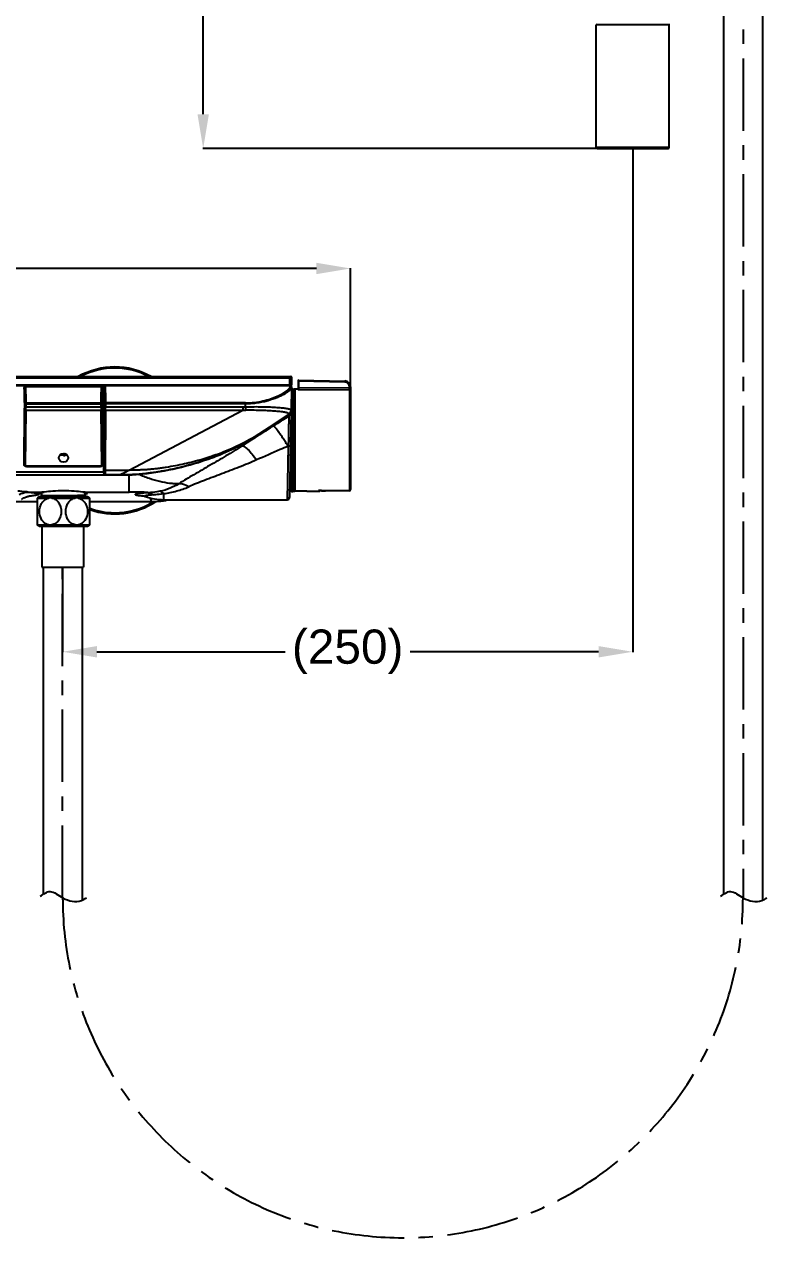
# Model space of a CAD drawing. Header units: millimetres. Extents: x 19741 to 22117, y -10160 to -6800.
# Drawn here: x 20678 to 21004, y -9162 to -8629 of the extents above; entities that cross this region are included whole.
import ezdxf

# ---------------------------------------------------------------- set-up
doc = ezdxf.new("R2010")
doc.units = ezdxf.units.MM
doc.linetypes.add('CENTERX2', pattern=[101.6, 63.5, -12.7, 12.7, -12.7])
doc.layers.add('CENTER', color=1, linetype='CENTERX2')
doc.styles.add('ARIAL', font='arial.ttf')
doc.dimstyles.get("Standard").update_dxf_attribs({"dimtxt": 15, "dimasz": 15, "dimexe": 0.18, "dimexo": 0.0625, "dimgap": 4, "dimtad": 0, "dimdec": 1, "dimdsep": 46, "dimtxsty": 'ARIAL', "dimcen": 0, "dimclrd": 5, "dimclre": 5, "dimclrt": 5, "dimadec": 0, "dimazin": 0, "dimtfac": 1, "dimtdec": 1, "dimtofl": 0, "dimtmove": 0, "dimatfit": 3, "dimfxl": 1, "dimtolj": 1, "dimtzin": 0, "dimarcsym": 0})

# ---------------------------------------------------------------- blocks, each defined once
blk = doc.blocks.new('*D101')
at = {"color": 5, "lineweight": -2, "transparency": 16777216}
for p, q in [((20490.01, -8784.1), (20490.01, -8736.03)), ((20505.01, -8736.21), (20626.22, -8736.21)), ((20806.01, -8736.21), (20664.45, -8736.21)), ((20821.01, -8788.03), (20821.01, -8736.03))]:
    blk.add_line(p, q, dxfattribs=at)
at = {"color": 5, "transparency": 16777216}
for points in [[(20505.01, -8733.71), (20505.01, -8738.71), (20490.01, -8736.21)], [(20806.01, -8733.71), (20806.01, -8738.71), (20821.01, -8736.21)]]:
    blk.add_solid(points, dxfattribs=at)
at = {"layer": 'Defpoints', "color": 0, "transparency": 16777216}
for p in [(20821.01, -8736.21), (20490.01, -8784.16), (20821.01, -8788.09)]:
    blk.add_point(p, dxfattribs=at)
at = {"color": 5, "transparency": 16777216, "insert": (20645.33, -8736.21), "char_height": 15, "attachment_point": 5, "style": 'ARIAL'}
blk.add_mtext('\\A1;331', dxfattribs=at)
blk = doc.blocks.new('*D99')
at = {"color": 5, "lineweight": -2, "transparency": 16777216}
for p, q in [((20944.79, -8683.11), (20944.79, -8904.58)), ((20694.74, -8867.39), (20694.74, -8904.58)), ((20709.74, -8904.4), (20792.32, -8904.4)), ((20929.79, -8904.4), (20847.21, -8904.4))]:
    blk.add_line(p, q, dxfattribs=at)
at = {"color": 5, "transparency": 16777216}
for points in [[(20709.74, -8901.9), (20709.74, -8906.9), (20694.74, -8904.4)], [(20929.79, -8901.9), (20929.79, -8906.9), (20944.79, -8904.4)]]:
    blk.add_solid(points, dxfattribs=at)
at = {"layer": 'Defpoints', "color": 0, "transparency": 16777216}
for p in [(20944.79, -8683.05), (20694.74, -8867.33), (20944.79, -8904.4)]:
    blk.add_point(p, dxfattribs=at)
at = {"color": 5, "transparency": 16777216, "insert": (20819.76, -8904.4), "char_height": 15, "attachment_point": 5, "style": 'ARIAL'}
blk.add_mtext('\\A1;(250)', dxfattribs=at)
blk = doc.blocks.new('*D96')
at = {"color": 5, "lineweight": -2, "transparency": 16777216}
for p, q in [((20929.22, -8005.55), (20756.2, -8005.55)), ((20756.38, -8020.55), (20756.38, -8323.92)), ((20756.38, -8668.55), (20756.38, -8365.18)), ((20929.22, -8683.55), (20756.2, -8683.55))]:
    blk.add_line(p, q, dxfattribs=at)
at = {"color": 5, "transparency": 16777216}
for points in [[(20753.88, -8020.55), (20758.88, -8020.55), (20756.38, -8005.55)], [(20753.88, -8668.55), (20758.88, -8668.55), (20756.38, -8683.55)]]:
    blk.add_solid(points, dxfattribs=at)
at = {"layer": 'Defpoints', "color": 0, "transparency": 16777216}
for p in [(20929.29, -8005.55), (20756.38, -8683.55), (20929.29, -8683.55)]:
    blk.add_point(p, dxfattribs=at)
at = {"color": 5, "transparency": 16777216, "insert": (20756.38, -8344.55), "char_height": 15, "attachment_point": 5, "rotation": 90, "style": 'ARIAL'}
blk.add_mtext('\\A1;678', dxfattribs=at)

msp = doc.modelspace()

# ---------------------------------------------------------------- linework, layer by layer
for p, q in [((20984.65, -8341), (20984.65, -9010.76)), ((21001.65, -8341), (21001.65, -9013.46)), ((20686.24, -8867.33), (20686.24, -9010.76)), ((20703.24, -8867.33), (20703.24, -9013.46))]:
    msp.add_line(p, q)
at = {"linetype": 'Continuous'}
for p, q in [((20928.79, -8683.05), (20928.79, -8629.25)), ((20960.79, -8629.25), (20928.79, -8629.25)), ((20960.79, -8683.05), (20960.79, -8629.25)), ((20928.79, -8683.05), (20960.79, -8683.05)), ((20929.29, -8683.55), (20960.29, -8683.55)), ((20490.01, -8784.16), (20795.21, -8784.16)), ((20490.51, -8783.66), (20794.71, -8783.66)), ((20794.21, -8783.66), (20794.21, -8787.66)), ((20795.21, -8787.36), (20795.21, -8784.16)), ((20798.01, -8785.4), (20798.01, -8789.33)), ((20798.21, -8785.2), (20818.55, -8785.59)), ((20795.21, -8787.36), (20490.01, -8787.36)), ((20794.91, -8787.66), (20490.31, -8787.66)), ((20677.91, -8789.16), (20677.92, -8788.46)), ((20677.92, -8788.46), (20677.92, -8788.46)), ((20677.95, -8789.17), (20677.94, -8789.16)), ((20711.79, -8787.96), (20678.42, -8787.96)), ((20678.42, -8787.96), (20678.42, -8787.97)), ((20678.42, -8787.97), (20711.79, -8787.97)), ((20710.51, -8787.96), (20710.51, -8787.66)), ((20711.79, -8787.96), (20711.79, -8787.97)), ((20712.27, -8789.16), (20712.27, -8789.17)), ((20712.29, -8788.46), (20712.3, -8789.16)), ((20712.29, -8788.46), (20712.29, -8788.46)), ((20712.43, -8789.16), (20712.3, -8789.16)), ((20712.3, -8789.16), (20712.3, -8789.16)), ((20712.3, -8789.16), (20712.3, -8789.16)), ((20712.43, -8790.16), (20712.36, -8790.16)), ((20712.36, -8820.42), (20712.36, -8790.16)), ((20712.43, -8790.16), (20712.43, -8789.16)), ((20712.43, -8789.66), (20712.86, -8789.66)), ((20712.43, -8790.16), (20712.86, -8790.16)), ((20712.86, -8825.66), (20712.86, -8787.66)), ((20712.86, -8825.92), (20712.86, -8788.15)), ((20794.6, -8787.66), (20794.59, -8788)), ((20795.11, -8787.66), (20794.91, -8787.66)), ((20795.1, -8788.16), (20794.91, -8798.76)), ((20795.1, -8788.16), (20795.11, -8787.66)), ((20795.11, -8789.36), (20795.11, -8833.96)), ((20795.31, -8789.16), (20795.71, -8789.16)), ((20795.31, -8789.16), (20795.31, -8834.16)), ((20795.71, -8789.16), (20795.71, -8834.16)), ((20795.91, -8789.36), (20795.91, -8833.96)), ((20796.01, -8833.49), (20796.01, -8789.68)), ((20798.01, -8789.19), (20796.51, -8789.18)), ((20796.51, -8789.18), (20796.51, -8833.99)), ((20798.01, -8785.7), (20798.21, -8785.7)), ((20798.21, -8788.42), (20798.01, -8788.42)), ((20818.55, -8786.09), (20798.21, -8785.7)), ((20798.21, -8785.7), (20798.21, -8788.42)), ((20798.21, -8788.42), (20820.51, -8788.64)), ((20798.21, -8788.42), (20798.21, -8789.41)), ((20820.51, -8789.63), (20798.21, -8789.41)), ((20821.01, -8788.09), (20820.51, -8788.09)), ((20820.51, -8788.64), (20820.51, -8788.09)), ((20820.51, -8788.64), (20821.01, -8788.64)), ((20820.51, -8789.63), (20820.51, -8833.74)), ((20821.01, -8788.09), (20821.01, -8833.24)), ((20678.09, -8796.95), (20678.09, -8795.61)), ((20678.59, -8795.18), (20711.62, -8795.18)), ((20678.59, -8795.18), (20678.59, -8796.95)), ((20678.59, -8795.62), (20711.62, -8795.62)), ((20711.62, -8796.95), (20711.62, -8795.18)), ((20712.12, -8795.61), (20712.12, -8796.95)), ((20712.35, -8792.25), (20712.85, -8792.23)), ((20712.36, -8791.16), (20712.86, -8791.16)), ((20712.86, -8791.26), (20712.36, -8791.26)), ((20712.36, -8791.86), (20712.86, -8791.84)), ((20712.36, -8792.2), (20712.86, -8792.18)), ((20712.86, -8792.28), (20712.36, -8792.3)), ((20712.36, -8792.66), (20712.86, -8792.66)), ((20712.86, -8793.92), (20712.36, -8793.92)), ((20712.86, -8794.66), (20712.36, -8794.66)), ((20713.06, -8796.95), (20713.05, -8795.61)), ((20774.97, -8795.18), (20713.55, -8795.18)), ((20713.55, -8795.18), (20713.55, -8795.61)), ((20774.97, -8795.62), (20713.55, -8795.62)), ((20713.55, -8795.62), (20713.56, -8796.95)), ((20774.95, -8796.93), (20774.97, -8795.62)), ((20774.97, -8795.18), (20774.97, -8795.62)), ((20795.91, -8791.16), (20796.01, -8791.16)), ((20677.85, -8822.28), (20678.08, -8798.03)), ((20678.58, -8798.41), (20678.35, -8822.65)), ((20678.58, -8798.41), (20711.63, -8798.41)), ((20678.59, -8796.95), (20711.62, -8796.95)), ((20711.86, -8822.65), (20711.63, -8798.41)), ((20712.13, -8798.03), (20712.36, -8822.28)), ((20712.87, -8824.27), (20713.05, -8798.03)), ((20713.55, -8798.41), (20713.37, -8824.64)), ((20713.55, -8798.41), (20713.56, -8796.95)), ((20713.55, -8798.41), (20773.83, -8798.41)), ((20713.56, -8796.95), (20773.83, -8796.95)), ((20723.96, -8824.64), (20773.83, -8798.41)), ((20773.83, -8796.95), (20773.83, -8798.41)), ((20774.95, -8796.93), (20775.01, -8798.43)), ((20793.98, -8800.07), (20778.76, -8810.19)), ((20793.97, -8800.47), (20778.76, -8810.19)), ((20778.76, -8810.19), (20793.97, -8800.47)), ((20793.96, -8801.05), (20793.97, -8800.47)), ((20793.97, -8800.47), (20793.98, -8800.07)), ((20794.91, -8798.76), (20794.25, -8836.68)), ((20778.76, -8810.19), (20773.46, -8814.03)), ((20795.11, -8807.41), (20794.76, -8807.41)), ((20793.64, -8814.2), (20793.25, -8837.57)), ((20793.59, -8817.6), (20793.56, -8819.27)), ((20794.61, -8815.91), (20795.11, -8815.91)), ((20693.53, -8818.09), (20693.61, -8818.16)), ((20696.61, -8818.16), (20693.61, -8818.16)), ((20696.61, -8818.16), (20696.68, -8818.09)), ((20712.37, -8821.75), (20712.36, -8820.42)), ((20712.36, -8822.29), (20712.37, -8821.75)), ((20712.36, -8822.29), (20712.36, -8822.28)), ((20712.36, -8822.29), (20712.36, -8822.29)), ((20712.37, -8821.79), (20712.86, -8821.79)), ((20757.95, -8820.07), (20758.01, -8820.05)), ((20760.08, -8819.3), (20760.13, -8819.28)), ((20561.25, -8826.71), (20723.96, -8826.71)), ((20712.86, -8825.66), (20642.36, -8825.66)), ((20711.36, -8822.99), (20678.85, -8822.99)), ((20678.85, -8822.99), (20678.85, -8823.11)), ((20678.85, -8823.11), (20711.36, -8823.11)), ((20692.11, -8823.16), (20698.11, -8823.16)), ((20711.36, -8823.11), (20711.36, -8822.99)), ((20712.86, -8825.92), (20712.86, -8825.38)), ((20719.68, -8826.71), (20713.35, -8826.71)), ((20713.37, -8824.64), (20723.96, -8824.64)), ((20723.96, -8834.31), (20723.96, -8826.71)), ((20796.01, -8832.16), (20795.91, -8832.16)), ((20674.02, -8838.46), (20683.61, -8838.46)), ((20674.04, -8838.45), (20683.61, -8838.45)), ((20679.54, -8834.31), (20686.68, -8834.31)), ((20684.5, -8836.33), (20683.61, -8836.91)), ((20683.61, -8836.93), (20688.67, -8836.93)), ((20683.61, -8836.93), (20683.61, -8848.74)), ((20684.5, -8836.33), (20705.71, -8836.33)), ((20703.14, -8836.33), (20684.86, -8836.33)), ((20685.61, -8835.86), (20685.24, -8836.23)), ((20685.24, -8836.23), (20685.24, -8836.23)), ((20685.61, -8835.86), (20685.61, -8834.44)), ((20685.61, -8836.33), (20685.61, -8834.44)), ((20685.61, -8835.86), (20702.79, -8835.86)), ((20690.04, -8836.93), (20700.17, -8836.93)), ((20701.54, -8836.93), (20706.61, -8836.93)), ((20704.61, -8835.86), (20702.79, -8835.86)), ((20703.53, -8834.31), (20723.96, -8834.31)), ((20704.34, -8836.33), (20704.59, -8836.18)), ((20704.61, -8836.17), (20704.59, -8836.18)), ((20704.61, -8834.44), (20704.61, -8835.91)), ((20704.61, -8836.17), (20704.61, -8834.44)), ((20704.71, -8835.98), (20704.61, -8835.91)), ((20704.61, -8836.17), (20704.61, -8836.17)), ((20704.75, -8836.01), (20705.42, -8836.68)), ((20705.71, -8836.33), (20706.61, -8836.91)), ((20706.61, -8848.74), (20706.61, -8836.93)), ((20706.61, -8838.45), (20733.74, -8838.45)), ((20706.61, -8838.46), (20733.74, -8838.46)), ((20730.93, -8836.23), (20730.93, -8836.23)), ((20733.74, -8838.45), (20733.3, -8836.95)), ((20733.74, -8838.46), (20733.74, -8838.45)), ((20733.74, -8838.46), (20733.74, -8838.46)), ((20739.11, -8837.66), (20739.11, -8834.99)), ((20739.11, -8837.66), (20793.25, -8837.66)), ((20793.25, -8837.66), (20793.25, -8837.57)), ((20793.25, -8837.66), (20793.25, -8837.66)), ((20793.27, -8836.64), (20793.26, -8837.06)), ((20795.71, -8834.16), (20795.31, -8834.16)), ((20801.81, -8833.94), (20796.51, -8833.99)), ((20807.61, -8834.06), (20801.81, -8834.06)), ((20807.01, -8833.68), (20807.01, -8833.68)), ((20807.61, -8834.06), (20807.61, -8833.68)), ((20809.64, -8833.81), (20809.81, -8833.83)), ((20809.81, -8833.83), (20809.94, -8833.85)), ((20809.87, -8833.84), (20809.83, -8833.83)), ((20809.91, -8833.84), (20809.87, -8833.84)), ((20809.9, -8833.84), (20809.87, -8833.84)), ((20809.98, -8833.85), (20809.94, -8833.85)), ((20809.94, -8833.85), (20809.94, -8833.85)), ((20820.51, -8833.74), (20809.98, -8833.85)), ((20809.98, -8833.85), (20809.98, -8833.85)), ((20809.98, -8833.85), (20809.98, -8833.85)), ((20809.98, -8833.85), (20809.98, -8833.85)), ((20809.98, -8833.85), (20809.98, -8833.85)), ((20683.61, -8848.72), (20688.67, -8848.72)), ((20684.5, -8849.33), (20683.61, -8848.74)), ((20684.5, -8849.33), (20705.71, -8849.33)), ((20685.62, -8849.33), (20685.62, -8867.33)), ((20690.04, -8848.72), (20700.17, -8848.72)), ((20701.54, -8848.72), (20706.61, -8848.72)), ((20703.86, -8849.33), (20703.86, -8867.33)), ((20705.71, -8849.33), (20706.61, -8848.74)), ((20685.62, -8867.33), (20703.86, -8867.33))]:
    msp.add_line(p, q, dxfattribs=at)
for points in [[(20713.55, -8797.99), (20713.56, -8797.83), (20713.56, -8797.66), (20713.56, -8797.32)], [(20757.95, -8820.07), (20757.97, -8820.06), (20758.01, -8820.05)], [(20760.08, -8819.3), (20760.11, -8819.29), (20760.13, -8819.28)], [(20676.73, -8837.48), (20676.85, -8837.4), (20677.31, -8837.14), (20677.74, -8836.91), (20678.14, -8836.72), (20678.49, -8836.56), (20678.82, -8836.43), (20679.12, -8836.32), (20679.39, -8836.23), (20679.62, -8836.15), (20679.82, -8836.1), (20679.99, -8836.05), (20680.11, -8836.02), (20680.19, -8836), (20680.23, -8836), (20680.22, -8836)], [(20729.6, -8835.86), (20729.6, -8835.86), (20729.63, -8835.86), (20729.7, -8835.88), (20729.81, -8835.9), (20729.95, -8835.93), (20730.13, -8835.98), (20730.34, -8836.03), (20730.56, -8836.1), (20730.81, -8836.19), (20730.93, -8836.23)], [(20807.01, -8833.68), (20807.11, -8833.68), (20807.33, -8833.68), (20807.55, -8833.68)], [(20807.55, -8833.68), (20807.77, -8833.69), (20807.98, -8833.69), (20808.19, -8833.7), (20808.39, -8833.71), (20808.59, -8833.72), (20808.77, -8833.73), (20808.95, -8833.75), (20809.11, -8833.76), (20809.26, -8833.77), (20809.4, -8833.79), (20809.53, -8833.8), (20809.64, -8833.81)], [(20809.94, -8833.85), (20809.96, -8833.85), (20809.97, -8833.85), (20809.98, -8833.85)]]:
    msp.add_lwpolyline(points, dxfattribs=at)
for centre, radius, start, end in [((20928.99, -8629.25), 0.2, 90, 180), ((20960.59, -8629.25), 0.2, 0, 90), ((20929.29, -8683.05), 0.5, 180, 270), ((20960.29, -8683.05), 0.5, 270, 0), ((20717.61, -8811.66), 32.25, 60.2697, 119.722), ((20717.61, -8811.66), 31.74, 89.4917, 118.0749), ((20717.61, -8811.66), 31.74, 61.9171, 89.4906), ((20794.71, -8784.16), 0.5, 0, 90), ((20798.21, -8785.4), 0.2, 88.9023, 180.0007), ((20798.21, -8785.4), 0.2, 88.9019, 180.0009), ((20818.51, -8788.08), 2.5, 359.9999, 88.9019), ((20818.51, -8788.09), 2.5, 0.0001, 88.9019), ((20678.42, -8788.46), 0.5, 90, 179.525), ((20678.42, -8788.48), 0.51, 90.1222, 101.7109), ((20711.79, -8788.46), 0.5, 0.4752, 90), ((20711.79, -8788.48), 0.506, 83.9205, 89.9013), ((20711.79, -8788.48), 0.512, 78.034, 83.9269), ((20711.93, -8789.16), 0.5, 359.9932, 42.4683), ((20713.32, -8788.15), 0.46, 171.778, 179.9486), ((20794.91, -8787.36), 0.3, 270, 0), ((20794.61, -8788.15), 0.486, 7.331, 22.3183), ((20794.64, -8788.15), 0.46, 359.0433, 7.284), ((20795.31, -8789.36), 0.2, 90, 180), ((20795.71, -8789.36), 0.2, 0, 90), ((20796.51, -8789.68), 0.5, 89.4, 179.9999), ((20730.23, -8990.08), 199.67, 94.9908, 95.1349), ((20774.88, -8777.86), 20.57, 267.0682, 270.3765), ((21806.46, -10423.07), 1912.1, 121.97339, 122.20888), ((20792.92, -8799.37), 1.97, 301.8549, 308.3853), ((20792.74, -8798.73), 2.17, 354.0932, 359.0083), ((21674.78, -10215.24), 1666.07, 122.52608, 122.75098), ((20734.47, -8740.66), 82.44, 299.4863, 301.6127), ((20737.32, -8745.33), 76.97, 301.6273, 302.5751), ((20740.64, -8747.71), 73.15, 301.3952, 302.53), ((20681.73, -8654.31), 163.76, 274.6905, 274.8343), ((20730.47, -8733.58), 90.57, 298.5289, 298.7943), ((20731.57, -8735.56), 88.31, 298.7924, 299.5016), ((20712.09, -8822.28), 0.272, 357.9047, 359.5488), ((20719.13, -8708.75), 117.9, 289.2554, 290.3236), ((20692.11, -8813.16), 10, 264.5117, 270), ((20698.11, -8813.16), 10, 270, 275.4883), ((20723.99, -8775.16), 51.54, 269.9699, 270.3865), ((20724.08, -8781.6), 45.1, 270.3215, 274.9229), ((20796.51, -8833.49), 0.5, 180.0001, 270.6), ((20820.51, -8833.24), 0.5, 270.6, 359.9998), ((20673.23, -8767.91), 68.59, 275.1954, 275.6897), ((20689.36, -8850.11), 13.2, 87.023, 92.977), ((20700.86, -8850.11), 13.2, 87.023, 92.977), ((20717.61, -8811.66), 32.25, 250.0568, 303.9583), ((20717.61, -8811.66), 31.74, 269.4917, 302.4698), ((20733.8, -8786.02), 50.1, 264.9781, 265.7268), ((20734.53, -8776.55), 59.61, 265.7032, 265.8214), ((20739.11, -8813.66), 24, 250.0872, 270), ((20733.73, -8800.45), 38.01, 270.0037, 278.2252), ((20733.73, -8800.46), 37.99, 270.0072, 274.3094), ((20733.73, -8800.44), 38.02, 274.3087, 274.8175), ((20733.73, -8800.47), 37.99, 274.8173, 276.6007), ((20733.74, -8800.53), 37.93, 276.601, 277.2928), ((20733.74, -8800.52), 37.93, 277.2929, 278.2208), ((20733.74, -8800.51), 37.95, 278.2208, 279.017), ((20733.74, -8800.51), 37.94, 278.2311, 281.6826), ((20733.74, -8800.5), 37.96, 279.017, 279.757), ((20733.73, -8800.49), 37.96, 279.757, 281.4661), ((20793.25, -8836.66), 1, 269.9609, 358.9981), ((20795.31, -8833.96), 0.2, 180, 270), ((20795.71, -8833.96), 0.2, 270, 0), ((20717.61, -8811.66), 31.74, 249.7238, 269.4906), ((20689.36, -8835.55), 13.2, 267.023, 272.977), ((20700.86, -8835.55), 13.2, 267.023, 272.977)]:
    msp.add_arc(centre, radius, start, end, dxfattribs=at)
for centre, major_axis, ratio, start_param, end_param in [((20792.91, -8798.73), (0.02, 2.05), 0.974279, 3.708318, 4.275854), ((20695.11, -8834.75), (10.5, 0), 0.069927, 3.141593, 3.579956), ((20695.11, -8834.75), (10.5, 0), 0.069927, -0.438346, 0)]:
    msp.add_ellipse(centre, major_axis=major_axis, ratio=ratio, start_param=start_param, end_param=end_param, dxfattribs=at)
msp.add_ellipse((20695.11, -8819.33), major_axis=(2.1, 0), ratio=0.900404, dxfattribs=at)
for points, knots in [([(20798.21, -8785.7), (20798.21, -8785.66), (20798.21, -8785.57), (20798.21, -8785.47), (20798.21, -8785.39), (20798.21, -8785.33), (20798.21, -8785.29), (20798.21, -8785.26), (20798.21, -8785.24), (20798.21, -8785.21), (20798.21, -8785.2), (20798.21, -8785.2)], [0, 0, 0, 0, 0.250001, 0.500002, 0.625002, 0.750003, 0.812503, 0.875003, 0.937503, 0.968753, 1, 1, 1, 1]), ([(20818.55, -8786.09), (20818.55, -8786.06), (20818.55, -8785.99), (20818.55, -8785.9), (20818.55, -8785.81), (20818.55, -8785.74), (20818.55, -8785.69), (20818.55, -8785.65), (20818.56, -8785.63), (20818.56, -8785.61), (20818.56, -8785.6), (20818.56, -8785.59), (20818.55, -8785.59), (20818.56, -8785.59), (20818.55, -8785.59)], [0, 0, 0, 0, 0.194734, 0.38236, 0.555068, 0.706513, 0.830941, 0.881428, 0.923463, 0.956608, 0.980522, 0.988963, 0.995034, 1, 1, 1, 1]), ([(20677.92, -8788.46), (20677.92, -8788.41), (20677.94, -8788.3), (20678.02, -8788.15), (20678.15, -8788.04), (20678.26, -8787.99), (20678.31, -8787.98)], [0, 0, 0, 0, 0.248401, 0.497671, 0.748258, 1, 1, 1, 1]), ([(20677.94, -8789.16), (20677.94, -8789.09), (20677.93, -8788.86), (20677.92, -8788.63), (20677.92, -8788.46)], [0, 0, 0, 0, 0.275873, 1, 1, 1, 1]), ([(20678.09, -8795.61), (20678.07, -8794.34), (20678.04, -8792.58), (20677.99, -8790.44), (20677.96, -8789.56), (20677.95, -8789.17)], [0, 0, 0, 0, 0.591692, 0.819405, 1, 1, 1, 1]), ([(20678.42, -8787.97), (20678.43, -8788.35), (20678.47, -8789.27), (20678.51, -8790.85), (20678.55, -8792.87), (20678.57, -8794.36), (20678.59, -8795.18)], [0, 0, 0, 0, 0.158943, 0.379792, 0.660863, 1, 1, 1, 1]), ([(20711.62, -8795.18), (20711.64, -8794.36), (20711.66, -8792.87), (20711.7, -8790.85), (20711.74, -8789.27), (20711.78, -8788.35), (20711.79, -8787.97)], [0, 0, 0, 0, 0.339137, 0.620208, 0.841057, 1, 1, 1, 1]), ([(20711.9, -8787.98), (20711.95, -8788), (20712.06, -8788.04), (20712.19, -8788.15), (20712.28, -8788.3), (20712.29, -8788.41), (20712.29, -8788.46)], [0, 0, 0, 0, 0.251777, 0.502366, 0.751622, 1, 1, 1, 1]), ([(20712.27, -8789.17), (20712.25, -8789.56), (20712.22, -8790.44), (20712.17, -8792.58), (20712.14, -8794.34), (20712.12, -8795.61)], [0, 0, 0, 0, 0.180595, 0.408308, 1, 1, 1, 1]), ([(20712.29, -8788.46), (20712.29, -8788.52), (20712.28, -8788.75), (20712.27, -8788.98), (20712.27, -8789.16)], [0, 0, 0, 0, 0.224093, 1, 1, 1, 1]), ([(20712.86, -8788.09), (20712.87, -8787.98), (20712.98, -8787.78), (20713.18, -8787.68), (20713.29, -8787.67)], [0, 0, 0, 0, 0.494822, 1, 1, 1, 1]), ([(20713.05, -8795.61), (20713.04, -8794.73), (20713.01, -8793.14), (20712.96, -8791.02), (20712.91, -8789.41), (20712.88, -8788.51), (20712.86, -8788.15)], [0, 0, 0, 0, 0.352975, 0.638945, 0.855279, 1, 1, 1, 1]), ([(20713.36, -8787.66), (20713.38, -8788.03), (20713.41, -8788.93), (20713.46, -8790.55), (20713.51, -8792.69), (20713.54, -8794.29), (20713.55, -8795.18)], [0, 0, 0, 0, 0.145201, 0.361687, 0.647493, 1, 1, 1, 1]), ([(20774.97, -8795.18), (20776.28, -8795.18), (20778.84, -8795.03), (20782.52, -8794.39), (20785.86, -8793.45), (20788.36, -8792.48), (20790.12, -8791.65), (20791.24, -8791.05), (20792.21, -8790.46), (20793.03, -8789.9), (20793.69, -8789.36), (20794.12, -8788.93), (20794.36, -8788.61), (20794.52, -8788.34), (20794.59, -8788.13), (20794.59, -8788)], [0, 0, 0, 0, 0.181462, 0.356024, 0.518071, 0.663065, 0.72794, 0.787074, 0.839981, 0.886198, 0.925313, 0.957089, 0.970245, 0.981665, 1, 1, 1, 1]), ([(20795.09, -8788.5), (20795.09, -8788.59), (20795.04, -8788.78), (20794.89, -8789.07), (20794.64, -8789.38), (20794.31, -8789.72), (20793.89, -8790.08), (20793.18, -8790.61), (20792.58, -8790.98), (20792.15, -8791.23)], [0, 0, 0, 0, 0.064127, 0.142411, 0.238373, 0.353226, 0.487178, 0.640002, 1, 1, 1, 1]), ([(20794.59, -8788), (20794.66, -8788), (20794.79, -8788.03), (20794.96, -8788.14), (20795.07, -8788.3), (20795.09, -8788.43), (20795.09, -8788.5)], [0, 0, 0, 0, 0.261825, 0.502609, 0.741979, 1, 1, 1, 1]), ([(20794.66, -8787.67), (20794.75, -8787.68), (20794.92, -8787.75), (20795.03, -8787.89), (20795.06, -8787.97)], [0, 0, 0, 0, 0.504775, 1, 1, 1, 1]), ([(20798.01, -8789.33), (20798.01, -8789.33), (20798.01, -8789.34), (20798.04, -8789.35), (20798.08, -8789.37), (20798.14, -8789.39), (20798.19, -8789.4), (20798.21, -8789.41)], [0, 0, 0, 0, 0.049928, 0.129347, 0.364936, 0.667187, 1, 1, 1, 1]), ([(20820.51, -8788.09), (20820.51, -8787.96), (20820.48, -8787.7), (20820.34, -8787.2), (20819.97, -8786.65), (20819.43, -8786.28), (20818.94, -8786.12), (20818.68, -8786.09), (20818.55, -8786.09)], [0, 0, 0, 0, 0.125266, 0.250588, 0.500002, 0.749415, 0.874735, 1, 1, 1, 1]), ([(20820.51, -8789.63), (20820.51, -8789.59), (20820.51, -8789.48), (20820.51, -8789.15), (20820.51, -8788.86), (20820.51, -8788.64)], [0, 0, 0, 0, 0.111677, 0.336555, 1, 1, 1, 1]), ([(20820.51, -8789.63), (20820.57, -8789.63), (20820.7, -8789.66), (20820.87, -8789.77), (20820.98, -8789.94), (20821.01, -8790.07), (20821.01, -8790.13)], [0, 0, 0, 0, 0.241068, 0.501216, 0.760578, 1, 1, 1, 1]), ([(20678.09, -8795.61), (20678.09, -8795.55), (20678.11, -8795.43), (20678.23, -8795.29), (20678.39, -8795.2), (20678.52, -8795.18), (20678.59, -8795.18)], [0, 0, 0, 0, 0.233077, 0.476523, 0.733627, 1, 1, 1, 1]), ([(20678.09, -8795.61), (20678.09, -8795.61), (20678.09, -8795.61), (20678.1, -8795.61), (20678.11, -8795.61), (20678.13, -8795.61), (20678.15, -8795.61), (20678.18, -8795.61), (20678.24, -8795.61), (20678.31, -8795.62), (20678.4, -8795.62), (20678.49, -8795.62), (20678.55, -8795.62), (20678.59, -8795.62)], [0, 0, 0, 0, 0.005872, 0.021058, 0.045538, 0.079093, 0.121407, 0.172079, 0.296494, 0.447607, 0.619676, 0.806167, 1, 1, 1, 1]), ([(20712.12, -8795.61), (20712.12, -8795.55), (20712.1, -8795.43), (20711.98, -8795.29), (20711.82, -8795.2), (20711.69, -8795.18), (20711.62, -8795.18)], [0, 0, 0, 0, 0.23299, 0.476459, 0.733672, 1, 1, 1, 1]), ([(20711.62, -8795.62), (20711.69, -8795.62), (20711.78, -8795.62), (20711.9, -8795.62), (20711.97, -8795.61), (20712.03, -8795.61), (20712.06, -8795.61), (20712.08, -8795.61), (20712.1, -8795.61), (20712.11, -8795.61), (20712.12, -8795.61), (20712.12, -8795.61), (20712.12, -8795.61)], [0, 0, 0, 0, 0.380316, 0.552381, 0.703491, 0.827904, 0.878577, 0.92089, 0.954445, 0.978924, 0.994114, 1, 1, 1, 1]), ([(20713.55, -8795.18), (20713.49, -8795.18), (20713.36, -8795.2), (20713.2, -8795.29), (20713.08, -8795.44), (20713.05, -8795.55), (20713.05, -8795.61)], [0, 0, 0, 0, 0.266312, 0.52358, 0.767051, 1, 1, 1, 1]), ([(20713.05, -8795.61), (20713.05, -8795.61), (20713.06, -8795.61), (20713.06, -8795.61), (20713.08, -8795.61), (20713.1, -8795.61), (20713.14, -8795.61), (20713.21, -8795.61), (20713.28, -8795.62), (20713.35, -8795.62), (20713.41, -8795.62), (20713.45, -8795.62), (20713.48, -8795.62), (20713.5, -8795.62), (20713.52, -8795.62), (20713.53, -8795.62), (20713.54, -8795.62), (20713.55, -8795.61), (20713.55, -8795.62)], [0, 0, 0, 0, 0.005845, 0.02101, 0.045471, 0.079015, 0.172005, 0.296469, 0.447695, 0.619958, 0.711965, 0.806737, 0.854882, 0.90338, 0.927713, 0.952148, 0.976391, 1, 1, 1, 1]), ([(20792.15, -8791.23), (20791.68, -8791.51), (20790.64, -8792.06), (20788.27, -8793.14), (20785.57, -8794.09), (20782.6, -8794.83), (20780.14, -8795.27), (20777.58, -8795.55), (20775.85, -8795.62), (20774.97, -8795.62)], [0, 0, 0, 0, 0.091979, 0.196281, 0.436345, 0.569408, 0.709029, 0.853301, 1, 1, 1, 1]), ([(20678.08, -8798.03), (20678.08, -8797.96), (20678.08, -8797.6), (20678.09, -8797.23), (20678.09, -8796.95)], [0, 0, 0, 0, 0.20923, 1, 1, 1, 1]), ([(20678.08, -8798.03), (20678.08, -8798.08), (20678.11, -8798.19), (20678.23, -8798.31), (20678.39, -8798.39), (20678.52, -8798.41), (20678.58, -8798.41)], [0, 0, 0, 0, 0.215266, 0.452608, 0.717479, 1, 1, 1, 1]), ([(20678.59, -8796.95), (20678.55, -8796.95), (20678.49, -8796.95), (20678.4, -8796.95), (20678.31, -8796.95), (20678.24, -8796.95), (20678.18, -8796.95), (20678.15, -8796.95), (20678.13, -8796.95), (20678.11, -8796.95), (20678.1, -8796.95), (20678.09, -8796.95), (20678.09, -8796.95), (20678.09, -8796.95)], [0, 0, 0, 0, 0.193764, 0.380528, 0.552593, 0.703655, 0.828059, 0.878687, 0.920978, 0.954509, 0.978944, 0.994121, 1, 1, 1, 1]), ([(20678.58, -8798.41), (20678.58, -8798.3), (20678.58, -8797.82), (20678.59, -8797.34), (20678.59, -8796.95)], [0, 0, 0, 0, 0.209229, 1, 1, 1, 1]), ([(20711.62, -8796.95), (20711.62, -8797.09), (20711.63, -8797.57), (20711.63, -8798.06), (20711.63, -8798.41)], [0, 0, 0, 0, 0.28007, 1, 1, 1, 1]), ([(20712.12, -8796.95), (20712.12, -8796.95), (20712.12, -8796.95), (20712.11, -8796.95), (20712.1, -8796.95), (20712.08, -8796.95), (20712.06, -8796.95), (20712.03, -8796.95), (20711.97, -8796.95), (20711.9, -8796.95), (20711.81, -8796.95), (20711.72, -8796.95), (20711.66, -8796.95), (20711.62, -8796.95)], [0, 0, 0, 0, 0.005878, 0.021052, 0.045485, 0.079018, 0.121311, 0.171941, 0.296346, 0.447407, 0.619475, 0.806237, 1, 1, 1, 1]), ([(20712.13, -8798.03), (20712.13, -8798.08), (20712.1, -8798.19), (20711.98, -8798.31), (20711.82, -8798.39), (20711.69, -8798.41), (20711.63, -8798.41)], [0, 0, 0, 0, 0.215249, 0.452532, 0.717407, 1, 1, 1, 1]), ([(20712.12, -8796.95), (20712.12, -8797.05), (20712.13, -8797.41), (20712.13, -8797.77), (20712.13, -8798.03)], [0, 0, 0, 0, 0.28007, 1, 1, 1, 1]), ([(20713.06, -8796.95), (20713.06, -8797.05), (20713.06, -8797.41), (20713.06, -8797.77), (20713.05, -8798.03)], [0, 0, 0, 0, 0.280147, 1, 1, 1, 1]), ([(20713.05, -8798.03), (20713.05, -8798.08), (20713.09, -8798.19), (20713.2, -8798.31), (20713.36, -8798.39), (20713.49, -8798.41), (20713.55, -8798.41)], [0, 0, 0, 0, 0.215217, 0.452439, 0.717373, 1, 1, 1, 1]), ([(20713.56, -8796.95), (20713.49, -8796.95), (20713.4, -8796.95), (20713.28, -8796.95), (20713.21, -8796.95), (20713.15, -8796.95), (20713.11, -8796.95), (20713.08, -8796.95), (20713.07, -8796.95), (20713.06, -8796.95), (20713.06, -8796.95), (20713.06, -8796.95)], [0, 0, 0, 0, 0.380494, 0.552627, 0.703645, 0.827979, 0.921022, 0.954518, 0.978946, 0.994131, 1, 1, 1, 1]), ([(20773.83, -8796.95), (20773.92, -8796.95), (20774.29, -8796.95), (20774.67, -8796.94), (20774.95, -8796.93)], [0, 0, 0, 0, 0.249414, 1, 1, 1, 1]), ([(20774.95, -8796.93), (20776.21, -8796.88), (20778.69, -8796.83), (20782.29, -8796.86), (20785.63, -8796.96), (20788.58, -8797.12), (20790.75, -8797.3), (20792.2, -8797.48), (20793.07, -8797.61), (20793.77, -8797.76), (20794.25, -8797.89), (20794.55, -8798.01), (20794.71, -8798.09), (20794.82, -8798.17), (20794.88, -8798.24), (20794.9, -8798.27)], [0, 0, 0, 0, 0.188158, 0.369498, 0.537441, 0.685935, 0.809747, 0.861041, 0.904692, 0.940397, 0.967993, 0.978768, 0.987586, 0.994569, 1, 1, 1, 1]), ([(20793.96, -8800.02), (20793.94, -8799.95), (20793.85, -8799.86), (20793.69, -8799.77), (20793.43, -8799.65), (20793, -8799.52), (20792.36, -8799.37), (20791.55, -8799.23), (20790.19, -8799.04), (20788.14, -8798.84), (20785.33, -8798.66), (20782.13, -8798.52), (20778.64, -8798.44), (20776.24, -8798.43), (20775.01, -8798.43)], [0, 0, 0, 0, 0.011017, 0.019085, 0.029117, 0.055316, 0.089791, 0.132415, 0.182889, 0.305774, 0.454407, 0.623664, 0.80759, 1, 1, 1, 1]), ([(20793.96, -8801.05), (20793.95, -8801.2), (20793.94, -8801.68), (20793.91, -8802.62), (20793.89, -8803.97), (20793.85, -8805.65), (20793.83, -8807.58), (20793.79, -8810.45), (20793.74, -8812.68), (20793.64, -8814.2)], [0, 0, 0, 0, 0.035548, 0.108723, 0.213655, 0.343443, 0.491727, 0.65334, 1, 1, 1, 1]), ([(20794.92, -8798.36), (20794.91, -8798.69), (20794.73, -8799.36), (20794.24, -8799.85), (20793.96, -8800.02)], [0, 0, 0, 0, 0.499448, 1, 1, 1, 1]), ([(20793.98, -8800.07), (20793.97, -8800.07), (20793.97, -8800.05), (20793.96, -8800.03), (20793.96, -8800.02)], [0, 0, 0, 0, 0.226868, 1, 1, 1, 1]), ([(20794.9, -8798.95), (20794.88, -8799.1), (20794.82, -8799.4), (20794.62, -8799.82), (20794.34, -8800.19), (20794.1, -8800.39), (20793.97, -8800.47)], [0, 0, 0, 0, 0.247937, 0.496865, 0.747389, 1, 1, 1, 1]), ([(20793.98, -8800.07), (20794.25, -8799.9), (20794.73, -8799.41), (20794.91, -8798.74), (20794.92, -8798.42)], [0, 0, 0, 0, 0.500348, 1, 1, 1, 1]), ([(20794.9, -8799.39), (20794.9, -8799.69), (20794.75, -8800.28), (20794.36, -8800.74), (20794.14, -8800.92)], [0, 0, 0, 0, 0.513041, 1, 1, 1, 1]), ([(20794.9, -8798.27), (20794.9, -8798.28), (20794.91, -8798.3), (20794.92, -8798.34), (20794.92, -8798.36)], [0, 0, 0, 0, 0.263061, 1, 1, 1, 1]), ([(20787.3, -8805.22), (20786.6, -8805.66), (20783.82, -8807.42), (20781.04, -8809.18), (20778.97, -8810.5)], [0, 0, 0, 0, 0.2506, 1, 1, 1, 1]), ([(20793.64, -8814.2), (20793.29, -8813.65), (20792.57, -8812.53), (20791.5, -8810.9), (20790.47, -8809.36), (20789.52, -8807.99), (20788.81, -8807), (20788.32, -8806.34), (20788.02, -8805.96), (20787.77, -8805.67), (20787.57, -8805.45), (20787.43, -8805.3), (20787.34, -8805.24), (20787.3, -8805.22)], [0, 0, 0, 0, 0.179792, 0.359939, 0.531622, 0.685442, 0.812782, 0.864919, 0.9087, 0.943777, 0.970382, 0.988934, 1, 1, 1, 1]), ([(20778.76, -8810.19), (20774.42, -8812.95), (20767.49, -8816.49), (20757.85, -8820.19), (20751.67, -8822.12), (20746.66, -8823.43), (20742.87, -8824.3), (20739.69, -8824.93), (20737.13, -8825.38), (20735.21, -8825.68), (20733.28, -8825.96), (20731.35, -8826.2), (20729.41, -8826.41), (20727.47, -8826.59), (20725.53, -8826.7), (20723.58, -8826.71), (20721.63, -8826.71), (20720.33, -8826.71), (20719.68, -8826.71)], [0, 0, 0, 0, 0.248743, 0.373601, 0.498639, 0.561221, 0.623835, 0.686476, 0.717807, 0.749146, 0.780491, 0.81184, 0.843192, 0.874545, 0.905905, 0.937269, 0.968634, 1, 1, 1, 1]), ([(20778.74, -8810.15), (20775.93, -8811.87), (20770.03, -8814.95), (20763.84, -8817.38), (20760.68, -8818.47)], [0, 0, 0, 0, 0.496799, 1, 1, 1, 1]), ([(20695.89, -8817.58), (20695.73, -8817.6), (20695.38, -8817.63), (20694.87, -8817.67), (20694.46, -8817.7), (20694.15, -8817.73), (20694.01, -8817.75), (20693.95, -8817.76)], [0, 0, 0, 0, 0.255212, 0.527832, 0.7861, 0.900313, 1, 1, 1, 1]), ([(20694.3, -8817.59), (20694.43, -8817.58), (20694.71, -8817.55), (20694.98, -8817.53), (20695.12, -8817.52)], [0, 0, 0, 0, 0.480889, 1, 1, 1, 1]), ([(20773.46, -8814.03), (20771.12, -8815.57), (20766.41, -8818.49), (20759.28, -8822.64), (20752.34, -8826.6), (20747.83, -8829.28), (20745.69, -8830.66)], [0, 0, 0, 0, 0.259089, 0.514422, 0.763682, 1, 1, 1, 1]), ([(20760.13, -8819.28), (20761.3, -8818.85), (20765.94, -8817.04), (20770.45, -8814.93), (20773.73, -8813.15)], [0, 0, 0, 0, 0.250423, 1, 1, 1, 1]), ([(20773.46, -8814.03), (20773.6, -8814), (20773.96, -8814.07), (20774.53, -8814.38), (20775.23, -8814.92), (20776.41, -8816.01), (20777.97, -8817.79), (20779.18, -8819.37), (20779.8, -8820.23)], [0, 0, 0, 0, 0.046767, 0.117069, 0.214917, 0.338935, 0.648967, 1, 1, 1, 1]), ([(20793.64, -8814.2), (20792.48, -8814.7), (20787.86, -8816.7), (20783.25, -8818.71), (20779.8, -8820.23)], [0, 0, 0, 0, 0.251347, 1, 1, 1, 1]), ([(20794.64, -8814.12), (20794.64, -8814.13), (20794.61, -8814.15), (20794.56, -8814.16), (20794.47, -8814.18), (20794.28, -8814.19), (20794, -8814.2), (20793.77, -8814.2), (20793.64, -8814.2)], [0, 0, 0, 0, 0.024097, 0.079702, 0.173073, 0.301727, 0.636716, 1, 1, 1, 1]), ([(20678.85, -8823.11), (20678.72, -8823.11), (20678.48, -8823.08), (20678.15, -8822.91), (20677.95, -8822.68), (20677.86, -8822.46), (20677.85, -8822.34), (20677.85, -8822.29)], [0, 0, 0, 0, 0.258013, 0.508896, 0.754181, 0.877037, 1, 1, 1, 1]), ([(20678.35, -8822.65), (20678.29, -8822.65), (20678.19, -8822.64), (20678.05, -8822.58), (20677.94, -8822.5), (20677.89, -8822.43), (20677.87, -8822.39)], [0, 0, 0, 0, 0.273471, 0.535786, 0.77863, 1, 1, 1, 1]), ([(20678.35, -8822.65), (20678.35, -8822.67), (20678.35, -8822.72), (20678.39, -8822.81), (20678.49, -8822.9), (20678.66, -8822.97), (20678.78, -8822.99), (20678.85, -8822.99)], [0, 0, 0, 0, 0.100096, 0.204549, 0.437184, 0.706809, 1, 1, 1, 1]), ([(20693.75, -8817.89), (20693.84, -8817.88), (20694.04, -8817.87), (20694.49, -8817.85), (20694.85, -8817.83), (20695.11, -8817.82)], [0, 0, 0, 0, 0.201277, 0.443091, 1, 1, 1, 1]), ([(20695.11, -8817.82), (20695.21, -8817.81), (20695.41, -8817.81), (20695.8, -8817.79), (20696.09, -8817.78), (20696.28, -8817.77)], [0, 0, 0, 0, 0.265335, 0.525154, 1, 1, 1, 1]), ([(20695.11, -8818.26), (20695.22, -8818.27), (20695.45, -8818.25), (20695.67, -8818.2), (20695.78, -8818.16)], [0, 0, 0, 0, 0.506412, 1, 1, 1, 1]), ([(20712.36, -8822.29), (20712.36, -8822.34), (20712.35, -8822.46), (20712.26, -8822.68), (20712.06, -8822.91), (20711.73, -8823.08), (20711.49, -8823.11), (20711.36, -8823.11)], [0, 0, 0, 0, 0.122947, 0.245806, 0.49113, 0.742023, 1, 1, 1, 1]), ([(20711.36, -8822.99), (20711.43, -8822.99), (20711.55, -8822.97), (20711.72, -8822.9), (20711.82, -8822.81), (20711.86, -8822.72), (20711.86, -8822.67), (20711.86, -8822.65)], [0, 0, 0, 0, 0.293191, 0.562817, 0.795452, 0.899905, 1, 1, 1, 1]), ([(20711.86, -8822.65), (20711.92, -8822.65), (20712.02, -8822.64), (20712.15, -8822.59), (20712.27, -8822.51), (20712.32, -8822.43), (20712.34, -8822.4)], [0, 0, 0, 0, 0.273152, 0.535283, 0.778278, 1, 1, 1, 1]), ([(20712.34, -8822.4), (20712.34, -8822.39), (20712.36, -8822.35), (20712.36, -8822.31), (20712.36, -8822.29)], [0, 0, 0, 0, 0.255384, 1, 1, 1, 1]), ([(20755.92, -8819.98), (20754.64, -8820.36), (20752.06, -8821.07), (20748.14, -8822.02), (20744.18, -8822.83), (20740.85, -8823.41), (20738.18, -8823.8), (20736.16, -8824.06), (20734.48, -8824.25), (20733.13, -8824.38), (20731.77, -8824.51), (20730.42, -8824.6), (20729.06, -8824.64), (20727.7, -8824.65), (20726, -8824.64), (20724.64, -8824.64), (20723.96, -8824.64)], [0, 0, 0, 0, 0.123798, 0.248046, 0.372696, 0.497697, 0.560316, 0.623002, 0.685742, 0.717129, 0.748525, 0.811353, 0.842782, 0.87422, 0.937107, 1, 1, 1, 1]), ([(20727.95, -8826.54), (20733.06, -8826.09), (20743.22, -8824.51), (20753.12, -8821.75), (20757.95, -8820.07)], [0, 0, 0, 0, 0.500442, 1, 1, 1, 1]), ([(20779.8, -8820.23), (20777.25, -8821.35), (20772.15, -8823.45), (20764.51, -8826.36), (20757.12, -8829.13), (20752.33, -8831.02), (20750.05, -8832.01)], [0, 0, 0, 0, 0.26085, 0.517471, 0.766544, 1, 1, 1, 1]), ([(20760.68, -8818.47), (20760.29, -8818.6), (20758.71, -8819.13), (20757.12, -8819.63), (20755.92, -8819.98)], [0, 0, 0, 0, 0.249508, 1, 1, 1, 1]), ([(20712.86, -8825.38), (20712.86, -8825.29), (20712.86, -8824.92), (20712.87, -8824.55), (20712.87, -8824.27)], [0, 0, 0, 0, 0.245029, 1, 1, 1, 1]), ([(20713.35, -8826.71), (20713.31, -8826.71), (20713.22, -8826.69), (20713.11, -8826.62), (20713.02, -8826.52), (20712.94, -8826.37), (20712.87, -8826.17), (20712.86, -8826), (20712.86, -8825.92)], [0, 0, 0, 0, 0.12735, 0.253922, 0.379562, 0.504469, 0.752503, 1, 1, 1, 1]), ([(20713.37, -8824.64), (20713.3, -8824.64), (20713.18, -8824.62), (20713.01, -8824.55), (20712.9, -8824.42), (20712.87, -8824.32), (20712.87, -8824.27)], [0, 0, 0, 0, 0.282512, 0.54739, 0.784717, 1, 1, 1, 1]), ([(20713.37, -8824.64), (20713.37, -8824.82), (20713.36, -8825.51), (20713.36, -8826.2), (20713.35, -8826.71)], [0, 0, 0, 0, 0.259626, 1, 1, 1, 1]), ([(20719.68, -8826.71), (20720.05, -8826.54), (20721.49, -8825.89), (20722.92, -8825.19), (20723.96, -8824.64)], [0, 0, 0, 0, 0.253525, 1, 1, 1, 1]), ([(20745.69, -8830.66), (20745.04, -8830.7), (20743.7, -8830.69), (20740.9, -8830.45), (20737.21, -8829.8), (20732.63, -8828.42), (20729.53, -8827.24), (20727.95, -8826.54)], [0, 0, 0, 0, 0.10764, 0.218537, 0.458203, 0.718919, 1, 1, 1, 1]), ([(20745.69, -8830.66), (20744.48, -8831.44), (20741.82, -8832.83), (20738.93, -8833.67), (20737.42, -8833.97)], [0, 0, 0, 0, 0.483764, 1, 1, 1, 1]), ([(20739.11, -8834.99), (20741.02, -8834.73), (20744.75, -8834), (20748.35, -8832.75), (20750.05, -8832.01)], [0, 0, 0, 0, 0.510196, 1, 1, 1, 1]), ([(20750.05, -8832.01), (20749.68, -8831.79), (20748.34, -8831.06), (20746.79, -8830.62), (20745.69, -8830.66)], [0, 0, 0, 0, 0.280113, 1, 1, 1, 1]), ([(20679.54, -8834.31), (20679.18, -8834.29), (20677.72, -8834.18), (20676.25, -8834.03), (20675.14, -8833.9)], [0, 0, 0, 0, 0.242181, 1, 1, 1, 1]), ([(20675.66, -8835.46), (20675.96, -8835.29), (20677.18, -8834.7), (20678.53, -8834.37), (20679.54, -8834.31)], [0, 0, 0, 0, 0.256796, 1, 1, 1, 1]), ([(20679.54, -8834.31), (20679.9, -8834.34), (20680.57, -8834.4), (20681.5, -8834.51), (20682.3, -8834.62), (20682.96, -8834.73), (20683.49, -8834.84), (20683.83, -8834.95), (20684.04, -8835.04), (20684.16, -8835.1), (20684.25, -8835.2), (20684.23, -8835.3), (20684.17, -8835.36), (20684.09, -8835.42), (20683.97, -8835.48), (20683.82, -8835.54), (20683.56, -8835.63), (20683.14, -8835.73), (20682.53, -8835.84), (20681.8, -8835.96), (20680.95, -8836.06), (20680.35, -8836.13), (20680.03, -8836.16)], [0, 0, 0, 0, 0.116391, 0.218137, 0.305413, 0.378148, 0.436191, 0.479445, 0.495578, 0.508188, 0.524544, 0.531359, 0.53971, 0.550679, 0.564725, 0.582092, 0.602923, 0.655311, 0.722025, 0.802258, 0.895084, 1, 1, 1, 1]), ([(20686.16, -8847.24), (20685.47, -8846.46), (20684.52, -8844.44), (20684.53, -8841.7), (20685.24, -8839.67), (20686.11, -8838.36), (20687.27, -8837.38), (20688.2, -8837.02), (20688.67, -8836.93)], [0, 0, 0, 0, 0.251549, 0.511527, 0.640221, 0.764975, 0.884793, 1, 1, 1, 1]), ([(20686.68, -8834.31), (20686.38, -8834.34), (20685.86, -8834.39), (20685.22, -8834.49), (20684.83, -8834.59), (20684.65, -8834.67), (20684.61, -8834.73), (20684.61, -8834.75)], [0, 0, 0, 0, 0.415676, 0.722705, 0.914808, 0.968653, 1, 1, 1, 1]), ([(20702.79, -8835.86), (20702.47, -8835.87), (20701.76, -8835.89), (20700.63, -8835.91), (20699.35, -8835.93), (20697.96, -8835.96), (20696.5, -8835.98), (20695, -8836), (20693.49, -8836.02), (20692.03, -8836.05), (20690.63, -8836.07), (20689.35, -8836.09), (20688.35, -8836.11), (20687.64, -8836.13), (20687.16, -8836.14), (20686.74, -8836.15), (20686.36, -8836.16), (20686.04, -8836.17), (20685.8, -8836.18), (20685.64, -8836.19), (20685.54, -8836.19), (20685.46, -8836.2), (20685.39, -8836.2), (20685.33, -8836.21), (20685.29, -8836.22), (20685.26, -8836.22), (20685.25, -8836.22), (20685.24, -8836.23), (20685.24, -8836.23)], [0, 0, 0, 0, 0.055317, 0.120513, 0.193932, 0.273642, 0.357699, 0.443957, 0.530269, 0.614494, 0.694575, 0.768544, 0.834594, 0.864157, 0.89117, 0.915456, 0.936881, 0.955344, 0.97073, 0.977234, 0.982931, 0.987818, 0.991892, 0.995148, 0.997583, 0.999194, 0.999694, 1, 1, 1, 1]), ([(20685.61, -8836.46), (20685.61, -8836.46), (20685.62, -8836.45), (20685.64, -8836.44), (20685.68, -8836.43), (20685.73, -8836.43), (20685.79, -8836.42), (20685.91, -8836.4), (20686.09, -8836.39), (20686.35, -8836.37), (20686.66, -8836.35), (20687.02, -8836.33), (20687.43, -8836.31), (20687.9, -8836.29), (20688.4, -8836.28), (20688.95, -8836.26), (20689.75, -8836.23), (20690.83, -8836.2), (20692.19, -8836.16), (20693.63, -8836.13), (20695.1, -8836.09), (20696.58, -8836.05), (20698.44, -8836), (20700.18, -8835.96), (20701.77, -8835.9), (20702.47, -8835.88), (20702.79, -8835.86)], [0, 0, 0, 0, 0.000689, 0.002066, 0.004241, 0.007238, 0.011065, 0.015724, 0.027539, 0.042612, 0.060819, 0.08203, 0.106115, 0.132944, 0.162385, 0.194261, 0.22835, 0.302263, 0.382317, 0.466617, 0.553048, 0.639459, 0.723729, 0.877785, 0.94367, 1, 1, 1, 1]), ([(20703.53, -8834.31), (20702.3, -8834.19), (20699.5, -8833.92), (20695.1, -8833.69), (20690.71, -8833.92), (20687.91, -8834.19), (20686.68, -8834.31)], [0, 0, 0, 0, 0.220384, 0.500022, 0.779646, 1, 1, 1, 1]), ([(20690.04, -8836.93), (20690.63, -8837.04), (20691.8, -8837.56), (20693.12, -8838.97), (20693.94, -8840.8), (20694.22, -8842.83), (20693.94, -8844.85), (20693.12, -8846.68), (20691.8, -8848.1), (20690.63, -8848.62), (20690.04, -8848.72)], [0, 0, 0, 0, 0.116707, 0.239438, 0.368058, 0.499998, 0.631939, 0.760553, 0.883287, 1, 1, 1, 1]), ([(20700.17, -8848.72), (20699.58, -8848.62), (20698.41, -8848.1), (20697.09, -8846.68), (20696.27, -8844.85), (20695.99, -8842.83), (20696.27, -8840.8), (20697.09, -8838.97), (20698.41, -8837.56), (20699.58, -8837.04), (20700.17, -8836.93)], [0, 0, 0, 0, 0.116709, 0.239435, 0.368056, 0.499997, 0.631939, 0.760558, 0.88329, 1, 1, 1, 1]), ([(20700.28, -8836.71), (20700.63, -8836.69), (20701.29, -8836.63), (20702.08, -8836.56), (20702.66, -8836.5), (20703.05, -8836.46), (20703.4, -8836.41), (20703.71, -8836.37), (20703.98, -8836.32), (20704.22, -8836.28), (20704.41, -8836.24), (20704.55, -8836.2), (20704.63, -8836.17), (20704.68, -8836.14), (20704.72, -8836.12), (20704.75, -8836.1), (20704.77, -8836.08), (20704.77, -8836.04), (20704.76, -8836.02), (20704.75, -8836.01)], [0, 0, 0, 0, 0.225471, 0.427386, 0.518341, 0.602085, 0.678252, 0.746512, 0.806571, 0.858168, 0.901098, 0.935238, 0.949025, 0.960657, 0.970205, 0.977822, 0.983823, 0.98886, 1, 1, 1, 1]), ([(20701.54, -8836.93), (20702.02, -8837.02), (20702.96, -8837.38), (20704.12, -8838.38), (20704.99, -8839.71), (20705.69, -8841.77), (20705.68, -8844.55), (20704.68, -8846.57), (20703.96, -8847.34)], [0, 0, 0, 0, 0.115265, 0.235119, 0.359989, 0.488865, 0.748994, 1, 1, 1, 1]), ([(20704.59, -8836.18), (20704.59, -8836.18), (20704.57, -8836.19), (20704.52, -8836.2), (20704.44, -8836.22), (20704.31, -8836.24), (20704.15, -8836.26), (20703.95, -8836.27), (20703.61, -8836.3), (20703.34, -8836.32), (20703.14, -8836.33)], [0, 0, 0, 0, 0.015403, 0.037002, 0.099352, 0.187384, 0.300881, 0.439469, 0.602647, 1, 1, 1, 1]), ([(20705.61, -8834.75), (20705.61, -8834.73), (20705.56, -8834.67), (20705.38, -8834.59), (20704.99, -8834.49), (20704.35, -8834.39), (20703.83, -8834.34), (20703.53, -8834.31)], [0, 0, 0, 0, 0.031347, 0.085192, 0.277296, 0.584325, 1, 1, 1, 1]), ([(20704.75, -8836.01), (20704.74, -8836), (20704.73, -8835.99), (20704.72, -8835.99), (20704.71, -8835.98)], [0, 0, 0, 0, 0.225749, 1, 1, 1, 1]), ([(20732.31, -8834.61), (20732.17, -8834.58), (20731.81, -8834.53), (20730.85, -8834.44), (20729.21, -8834.37), (20726.79, -8834.32), (20724.96, -8834.31), (20723.96, -8834.31)], [0, 0, 0, 0, 0.053686, 0.129054, 0.345429, 0.640962, 1, 1, 1, 1]), ([(20732.31, -8834.61), (20731.95, -8834.63), (20731.27, -8834.67), (20730.29, -8834.73), (20729.41, -8834.8), (20728.64, -8834.87), (20727.99, -8834.95), (20727.46, -8835.04), (20727.1, -8835.11), (20726.88, -8835.18), (20726.76, -8835.22), (20726.68, -8835.27), (20726.62, -8835.31), (20726.6, -8835.37), (20726.63, -8835.42), (20726.68, -8835.47), (20726.77, -8835.51), (20726.89, -8835.56), (20727.12, -8835.63), (20727.48, -8835.7), (20728.02, -8835.78), (20728.68, -8835.86), (20729.16, -8835.91), (20729.41, -8835.93)], [0, 0, 0, 0, 0.123384, 0.236262, 0.337541, 0.426289, 0.501661, 0.563029, 0.609931, 0.627907, 0.642283, 0.653185, 0.660952, 0.666588, 0.67236, 0.680415, 0.691658, 0.706406, 0.724763, 0.772398, 0.834497, 0.910575, 1, 1, 1, 1]), ([(20734.58, -8835.57), (20734.24, -8835.58), (20733.61, -8835.62), (20732.74, -8835.69), (20732.11, -8835.76), (20731.68, -8835.82), (20731.43, -8835.87), (20731.21, -8835.91), (20731.04, -8835.95), (20730.91, -8836), (20730.82, -8836.04), (20730.77, -8836.09), (20730.78, -8836.15), (20730.84, -8836.19), (20730.9, -8836.22), (20730.93, -8836.23)], [0, 0, 0, 0, 0.248538, 0.462923, 0.640423, 0.714319, 0.778172, 0.831934, 0.875515, 0.908843, 0.932125, 0.946684, 0.957778, 0.974292, 1, 1, 1, 1]), ([(20737.42, -8833.97), (20736.98, -8834.06), (20735.29, -8834.36), (20733.58, -8834.55), (20732.31, -8834.61)], [0, 0, 0, 0, 0.2634, 1, 1, 1, 1]), ([(20732.31, -8834.61), (20732.71, -8834.65), (20733.52, -8834.88), (20734.23, -8835.31), (20734.58, -8835.57)], [0, 0, 0, 0, 0.479344, 1, 1, 1, 1]), ([(20739.11, -8834.99), (20738.72, -8835.06), (20737.22, -8835.34), (20735.7, -8835.51), (20734.58, -8835.57)], [0, 0, 0, 0, 0.26049, 1, 1, 1, 1]), ([(20739.11, -8834.99), (20738.85, -8834.73), (20738.34, -8834.3), (20737.72, -8834.02), (20737.42, -8833.97)], [0, 0, 0, 0, 0.551613, 1, 1, 1, 1]), ([(20793.25, -8837.57), (20793.5, -8837.57), (20794.03, -8837.37), (20794.25, -8836.85), (20794.25, -8836.6)], [0, 0, 0, 0, 0.500644, 1, 1, 1, 1]), ([(20807.61, -8833.68), (20807.56, -8833.68), (20807.36, -8833.68), (20807.16, -8833.68), (20807.01, -8833.68)], [0, 0, 0, 0, 0.247871, 1, 1, 1, 1]), ([(20809.83, -8833.83), (20809.71, -8833.82), (20808.98, -8833.74), (20808.23, -8833.69), (20807.61, -8833.68)], [0, 0, 0, 0, 0.153478, 1, 1, 1, 1]), ([(20809.98, -8833.85), (20809.98, -8833.85), (20809.95, -8833.85), (20809.93, -8833.84), (20809.91, -8833.84)], [0, 0, 0, 0, 0.123541, 1, 1, 1, 1]), ([(20688.67, -8848.72), (20688.19, -8848.64), (20687.25, -8848.27), (20686.49, -8847.62), (20686.16, -8847.24)], [0, 0, 0, 0, 0.49024, 1, 1, 1, 1]), ([(20703.96, -8847.34), (20703.64, -8847.69), (20702.9, -8848.3), (20702, -8848.64), (20701.54, -8848.72)], [0, 0, 0, 0, 0.509258, 1, 1, 1, 1]), ([(20684.91, -9011.71), (20686.34, -9010.65), (20689.45, -9008.34), (20695.03, -9013.19), (20701.3, -9014.8), (20704.45, -9012.83), (20705.14, -9012.39)], [1.180881, 1.180881, 1.180881, 1.180881, 4.020586, 7.346143, 11.488698, 12.657431, 12.657431, 12.657431, 12.657431]), ([(20983.32, -9011.71), (20984.75, -9010.65), (20987.86, -9008.34), (20993.44, -9013.19), (20999.71, -9014.8), (21002.86, -9012.83), (21003.55, -9012.39)], [1.180881, 1.180881, 1.180881, 1.180881, 4.020586, 7.346143, 11.488698, 12.657431, 12.657431, 12.657431, 12.657431])]:
    msp.add_open_spline(points, degree=3, knots=knots, dxfattribs=at)
at = {"layer": 'CENTER', "ltscale": 0.5}
msp.add_lwpolyline([(20993.15, -8237.63), (20993.15, -9012.31, -1), (20694.74, -9012.31), (20694.74, -8867.33)], format="xyb", dxfattribs=at)

# ---------------------------------------------------------------- dimensions: what is measured, and where the dimension line sits
dim = msp.add_linear_dim(base=(20756.38, -8683.55), p1=(20929.29, -8005.55), p2=(20929.29, -8683.55), angle=90, dimstyle='Standard')
dim.commit()
dim.dimension.update_dxf_attribs({"geometry": '*D96', "text_midpoint": (20756.38, -8344.55), "dimtype": 160})
dim = msp.add_linear_dim(base=(20944.7869, -8904.403), p1=(20694.7372, -8867.3268), p2=(20944.7869, -8683.0512), dimstyle='Standard', override={"dimpost": '(<>)', "dimtfillclr": 7})
dim.commit()
dim.dimension.update_dxf_attribs({"geometry": '*D99', "text_midpoint": (20819.762, -8904.403)})
dim = msp.add_linear_dim(base=(20821.01, -8736.21), p1=(20490.01, -8784.16), p2=(20821.01, -8788.09), text='331', dimstyle='Standard', override={"dimtol": 1, "dimtp": 2, "dimtm": 2, "dimtfillclr": 7})
dim.commit()
dim.dimension.update_dxf_attribs({"geometry": '*D101', "text_midpoint": (20645.33, -8736.21), "dimtype": 160})

doc.saveas('drawing.dxf')
